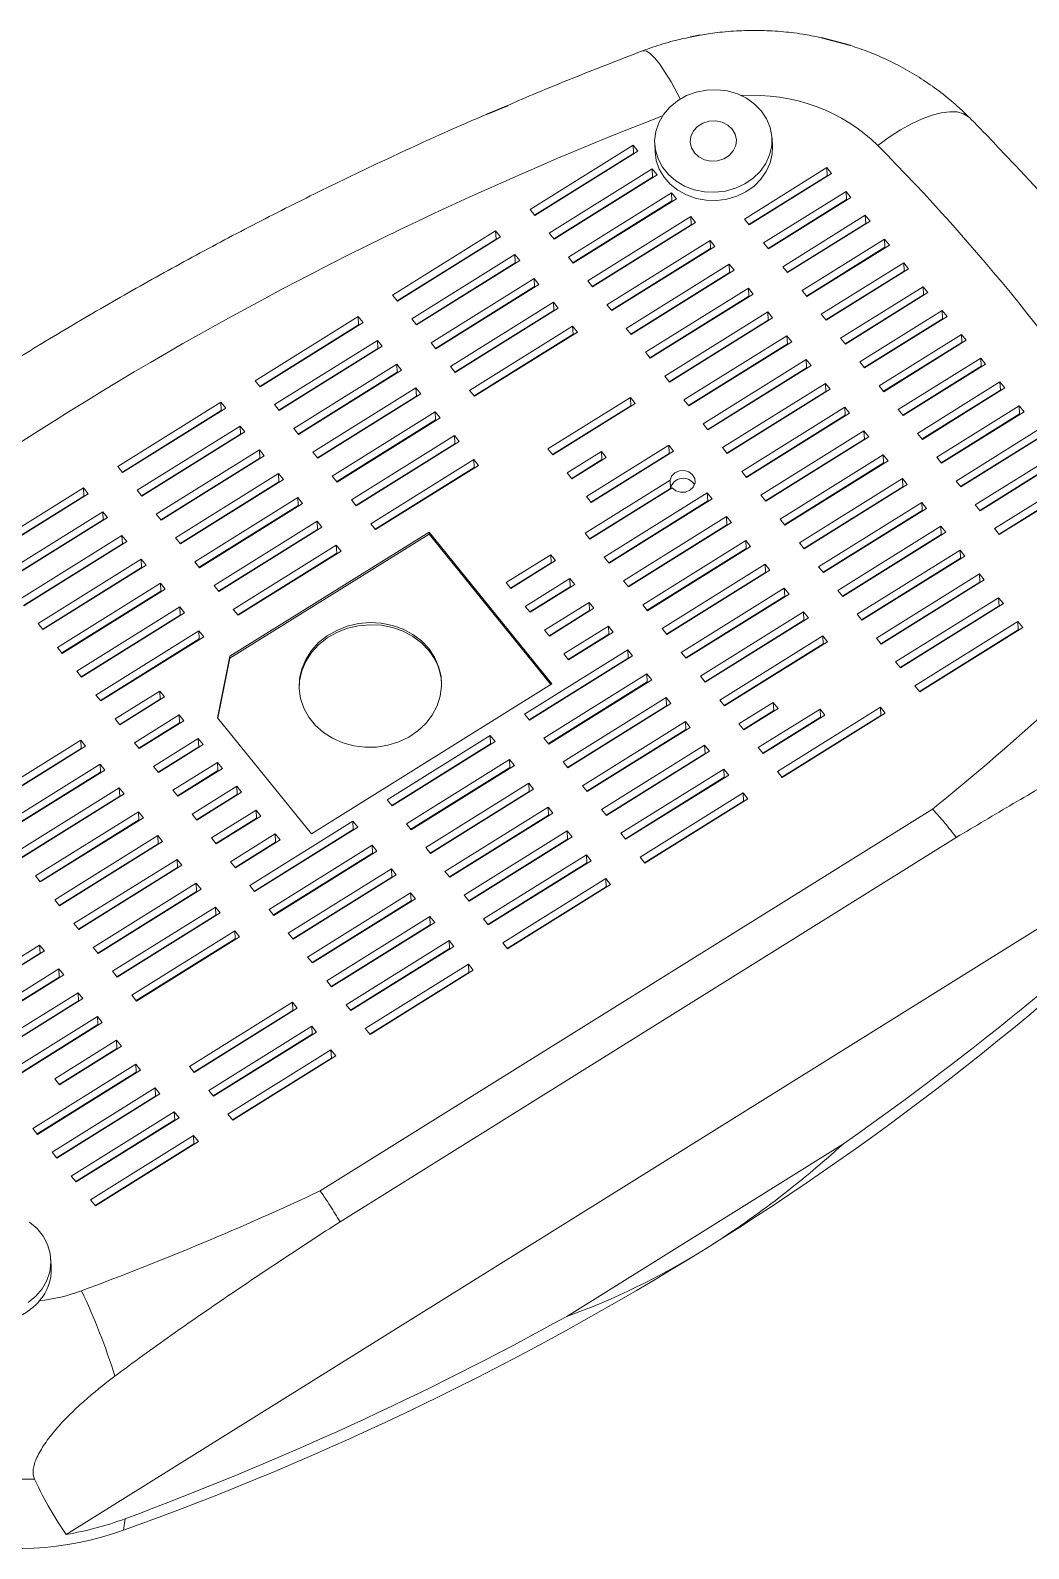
# Model space of a CAD drawing. Header units: inches. Extents: x 2104 to 4248, y 410 to 955.
# Drawn here: x 4140.9 to 4200.4, y 545.4 to 635.8 of the extents above; entities that cross this region are included whole.
import ezdxf

# ---------------------------------------------------------------- set-up
doc = ezdxf.new("R2010")
doc.units = ezdxf.units.IN

msp = doc.modelspace()

# ---------------------------------------------------------------- linework, layer by layer
for p, q in [((4180.793, 635.508), (4180.193, 635.394)), ((4189.746, 634.897), (4188.017, 635.357)), ((4168.068, 630.799), (4169.316, 631.331)), ((4199.961, 627.346), (4198.56, 628.826))]:
    msp.add_line(p, q)
at = {"color": 7, "linetype": 'Continuous', "lineweight": 15}
for p, q in [((4170.646, 625.131), (4176.787, 628.959)), ((4177.074, 628.605), (4170.932, 624.777)), ((4176.787, 628.959), (4177.074, 628.605)), ((4176.81, 628.473), (4176.787, 628.959)), ((4178.078, 629.044), (4178.101, 628.558)), ((4185.093, 628.887), (4185.07, 629.373)), ((4176.81, 628.473), (4170.915, 624.799)), ((4176.828, 628.451), (4176.81, 628.473)), ((4171.793, 623.713), (4177.934, 627.541)), ((4177.957, 627.054), (4172.062, 623.38)), ((4178.221, 627.186), (4172.079, 623.358)), ((4177.934, 627.541), (4178.221, 627.186)), ((4177.957, 627.054), (4177.934, 627.541)), ((4177.975, 627.032), (4177.957, 627.054)), ((4188.336, 627.622), (4183.423, 624.56)), ((4183.691, 624.227), (4188.359, 627.136)), ((4183.709, 624.205), (4188.623, 627.268)), ((4188.623, 627.268), (4188.336, 627.622)), ((4188.359, 627.136), (4188.336, 627.622)), ((4188.359, 627.136), (4188.377, 627.114)), ((4172.94, 622.294), (4179.081, 626.122)), ((4179.081, 626.122), (4179.368, 625.767)), ((4179.104, 625.636), (4179.081, 626.122)), ((4189.483, 626.204), (4184.57, 623.141)), ((4189.77, 625.849), (4189.483, 626.204)), ((4189.506, 625.717), (4189.483, 626.204)), ((4170.932, 624.777), (4170.646, 625.131)), ((4179.104, 625.636), (4173.209, 621.961)), ((4179.368, 625.767), (4173.226, 621.939)), ((4179.122, 625.614), (4179.104, 625.636)), ((4184.838, 622.809), (4189.506, 625.717)), ((4184.856, 622.787), (4189.77, 625.849)), ((4189.506, 625.717), (4189.524, 625.695)), ((4174.087, 620.875), (4180.228, 624.703)), ((4180.251, 624.217), (4174.356, 620.542)), ((4180.515, 624.348), (4174.373, 620.52)), ((4180.228, 624.703), (4180.515, 624.348)), ((4180.251, 624.217), (4180.228, 624.703)), ((4180.269, 624.195), (4180.251, 624.217)), ((4183.423, 624.56), (4183.709, 624.205)), ((4190.63, 624.785), (4185.716, 621.722)), ((4185.985, 621.39), (4190.653, 624.299)), ((4186.003, 621.368), (4190.917, 624.43)), ((4190.917, 624.43), (4190.63, 624.785)), ((4190.653, 624.299), (4190.63, 624.785)), ((4190.653, 624.299), (4190.671, 624.277)), ((4162.457, 620.028), (4168.598, 623.856)), ((4168.621, 623.369), (4162.726, 619.695)), ((4168.885, 623.501), (4162.743, 619.673)), ((4168.598, 623.856), (4168.885, 623.501)), ((4168.621, 623.369), (4168.598, 623.856)), ((4168.639, 623.347), (4168.621, 623.369)), ((4172.079, 623.358), (4171.793, 623.713)), ((4175.234, 619.456), (4181.375, 623.284)), ((4181.375, 623.284), (4181.662, 622.929)), ((4181.398, 622.798), (4181.375, 623.284)), ((4191.777, 623.366), (4186.863, 620.304)), ((4192.064, 623.011), (4191.777, 623.366)), ((4191.8, 622.88), (4191.777, 623.366)), ((4163.604, 618.609), (4169.745, 622.437)), ((4169.745, 622.437), (4170.032, 622.082)), ((4169.768, 621.951), (4169.745, 622.437)), ((4173.226, 621.939), (4172.94, 622.294)), ((4181.398, 622.798), (4175.503, 619.124)), ((4181.662, 622.929), (4175.52, 619.102)), ((4181.416, 622.776), (4181.398, 622.798)), ((4184.57, 623.141), (4184.856, 622.787)), ((4187.132, 619.971), (4191.8, 622.88)), ((4187.15, 619.949), (4192.064, 623.011)), ((4191.8, 622.88), (4191.817, 622.858)), ((4169.768, 621.951), (4163.873, 618.276)), ((4170.032, 622.082), (4163.89, 618.254)), ((4169.786, 621.929), (4169.768, 621.951)), ((4176.381, 618.038), (4182.522, 621.865)), ((4182.545, 621.379), (4176.649, 617.705)), ((4182.809, 621.511), (4176.667, 617.683)), ((4182.522, 621.865), (4182.809, 621.511)), ((4182.545, 621.379), (4182.522, 621.865)), ((4182.563, 621.357), (4182.545, 621.379)), ((4185.716, 621.722), (4186.003, 621.368)), ((4192.924, 621.947), (4188.01, 618.885)), ((4188.279, 618.552), (4192.947, 621.461)), ((4188.297, 618.53), (4193.211, 621.592)), ((4193.211, 621.592), (4192.924, 621.947)), ((4192.947, 621.461), (4192.924, 621.947)), ((4192.947, 621.461), (4192.964, 621.439)), ((4164.751, 617.19), (4170.892, 621.018)), ((4170.915, 620.532), (4165.02, 616.857)), ((4171.179, 620.663), (4165.037, 616.835)), ((4170.892, 621.018), (4171.179, 620.663)), ((4170.915, 620.532), (4170.892, 621.018)), ((4170.933, 620.51), (4170.915, 620.532)), ((4174.373, 620.52), (4174.087, 620.875)), ((4177.528, 616.619), (4183.669, 620.447)), ((4183.669, 620.447), (4183.956, 620.092)), ((4183.692, 619.96), (4183.669, 620.447)), ((4194.071, 620.528), (4189.157, 617.466)), ((4194.358, 620.174), (4194.071, 620.528)), ((4194.094, 620.042), (4194.071, 620.528)), ((4162.743, 619.673), (4162.457, 620.028)), ((4165.898, 615.771), (4172.039, 619.599)), ((4172.039, 619.599), (4172.326, 619.244)), ((4172.062, 619.113), (4172.039, 619.599)), ((4183.692, 619.96), (4177.796, 616.286)), ((4183.956, 620.092), (4177.814, 616.264)), ((4183.71, 619.938), (4183.692, 619.96)), ((4186.863, 620.304), (4187.15, 619.949)), ((4189.426, 617.133), (4194.094, 620.042)), ((4189.444, 617.111), (4194.358, 620.174)), ((4194.094, 620.042), (4194.111, 620.02)), ((4154.268, 614.924), (4160.409, 618.752)), ((4160.409, 618.752), (4160.696, 618.397)), ((4160.432, 618.266), (4160.409, 618.752)), ((4172.062, 619.113), (4166.167, 615.439)), ((4172.326, 619.244), (4166.184, 615.417)), ((4172.08, 619.091), (4172.062, 619.113)), ((4175.52, 619.102), (4175.234, 619.456)), ((4178.674, 615.2), (4184.816, 619.028)), ((4185.103, 618.673), (4178.961, 614.845)), ((4184.816, 619.028), (4185.103, 618.673)), ((4184.839, 618.542), (4184.816, 619.028)), ((4188.01, 618.885), (4188.297, 618.53)), ((4195.218, 619.11), (4190.304, 616.047)), ((4190.591, 615.693), (4195.504, 618.755)), ((4195.504, 618.755), (4195.218, 619.11)), ((4195.241, 618.624), (4195.218, 619.11)), ((4160.432, 618.266), (4154.537, 614.591)), ((4160.696, 618.397), (4154.554, 614.569)), ((4160.45, 618.244), (4160.432, 618.266)), ((4163.89, 618.254), (4163.604, 618.609)), ((4167.045, 614.353), (4173.186, 618.18)), ((4173.473, 617.826), (4167.331, 613.998)), ((4173.186, 618.18), (4173.473, 617.826)), ((4173.209, 617.694), (4173.186, 618.18)), ((4176.667, 617.683), (4176.381, 618.038)), ((4184.839, 618.542), (4178.943, 614.867)), ((4184.857, 618.52), (4184.839, 618.542)), ((4190.573, 615.715), (4195.241, 618.624)), ((4195.241, 618.624), (4195.258, 618.602)), ((4155.415, 613.505), (4161.556, 617.333)), ((4161.579, 616.847), (4155.684, 613.172)), ((4161.843, 616.978), (4155.701, 613.15)), ((4161.556, 617.333), (4161.843, 616.978)), ((4161.579, 616.847), (4161.556, 617.333)), ((4161.597, 616.825), (4161.579, 616.847)), ((4165.037, 616.835), (4164.751, 617.19)), ((4173.209, 617.694), (4167.314, 614.02)), ((4173.227, 617.672), (4173.209, 617.694)), ((4179.821, 613.781), (4185.963, 617.609)), ((4185.986, 617.123), (4180.09, 613.448)), ((4186.25, 617.254), (4180.108, 613.426)), ((4185.963, 617.609), (4186.25, 617.254)), ((4185.986, 617.123), (4185.963, 617.609)), ((4186.004, 617.101), (4185.986, 617.123)), ((4189.157, 617.466), (4189.444, 617.111)), ((4196.365, 617.691), (4191.451, 614.629)), ((4191.72, 614.296), (4196.388, 617.205)), ((4191.738, 614.274), (4196.651, 617.336)), ((4196.651, 617.336), (4196.365, 617.691)), ((4196.388, 617.205), (4196.365, 617.691)), ((4196.388, 617.205), (4196.405, 617.183)), ((4177.814, 616.264), (4177.528, 616.619)), ((4180.968, 612.362), (4187.11, 616.19)), ((4187.11, 616.19), (4187.397, 615.835)), ((4187.133, 615.704), (4187.11, 616.19)), ((4190.304, 616.047), (4190.591, 615.693)), ((4197.512, 616.272), (4192.598, 613.21)), ((4197.798, 615.917), (4197.512, 616.272)), ((4197.535, 615.786), (4197.512, 616.272)), ((4156.562, 612.086), (4162.703, 615.914)), ((4162.726, 615.428), (4156.831, 611.754)), ((4162.99, 615.559), (4156.848, 611.732)), ((4162.703, 615.914), (4162.99, 615.559)), ((4162.726, 615.428), (4162.703, 615.914)), ((4162.744, 615.406), (4162.726, 615.428)), ((4166.184, 615.417), (4165.898, 615.771)), ((4178.961, 614.845), (4178.674, 615.2)), ((4187.133, 615.704), (4181.237, 612.03)), ((4187.397, 615.835), (4181.255, 612.008)), ((4187.151, 615.682), (4187.133, 615.704)), ((4192.867, 612.877), (4197.535, 615.786)), ((4192.885, 612.855), (4197.798, 615.917)), ((4197.535, 615.786), (4197.552, 615.764)), ((4154.554, 614.569), (4154.268, 614.924)), ((4157.709, 610.668), (4163.85, 614.495)), ((4164.137, 614.141), (4157.995, 610.313)), ((4163.85, 614.495), (4164.137, 614.141)), ((4163.873, 614.009), (4163.85, 614.495)), ((4167.331, 613.998), (4167.045, 614.353)), ((4182.115, 610.944), (4188.257, 614.771)), ((4188.28, 614.285), (4182.384, 610.611)), ((4188.544, 614.417), (4182.402, 610.589)), ((4188.257, 614.771), (4188.544, 614.417)), ((4188.28, 614.285), (4188.257, 614.771)), ((4188.298, 614.263), (4188.28, 614.285)), ((4191.451, 614.629), (4191.738, 614.274)), ((4198.659, 614.853), (4193.745, 611.791)), ((4194.014, 611.458), (4198.682, 614.367)), ((4194.032, 611.436), (4198.945, 614.499)), ((4198.945, 614.499), (4198.659, 614.853)), ((4198.682, 614.367), (4198.659, 614.853)), ((4198.682, 614.367), (4198.699, 614.345)), ((4152.221, 613.648), (4146.079, 609.82)), ((4146.366, 609.465), (4152.507, 613.293)), ((4152.507, 613.293), (4152.221, 613.648)), ((4152.243, 613.162), (4152.221, 613.648)), ((4155.701, 613.15), (4155.415, 613.505)), ((4163.873, 614.009), (4157.978, 610.335)), ((4163.891, 613.987), (4163.873, 614.009)), ((4171.714, 610.862), (4176.627, 613.924)), ((4176.65, 613.438), (4171.983, 610.529)), ((4176.914, 613.569), (4172.001, 610.507)), ((4176.627, 613.924), (4176.914, 613.569)), ((4176.65, 613.438), (4176.627, 613.924)), ((4176.668, 613.416), (4176.65, 613.438)), ((4180.108, 613.426), (4179.821, 613.781)), ((4183.262, 609.525), (4189.404, 613.353)), ((4189.404, 613.353), (4189.691, 612.998)), ((4189.427, 612.867), (4189.404, 613.353)), ((4192.598, 613.21), (4192.885, 612.855)), ((4199.806, 613.434), (4194.892, 610.372)), ((4200.092, 613.08), (4199.806, 613.434)), ((4199.828, 612.948), (4199.806, 613.434)), ((4146.348, 609.487), (4152.243, 613.162)), ((4152.243, 613.162), (4152.261, 613.14)), ((4158.856, 609.249), (4164.997, 613.077)), ((4165.02, 612.591), (4159.125, 608.916)), ((4165.284, 612.722), (4159.142, 608.894)), ((4164.997, 613.077), (4165.284, 612.722)), ((4165.02, 612.591), (4164.997, 613.077)), ((4165.038, 612.569), (4165.02, 612.591)), ((4181.255, 612.008), (4180.968, 612.362)), ((4189.427, 612.867), (4183.531, 609.192)), ((4189.691, 612.998), (4183.549, 609.17)), ((4189.445, 612.845), (4189.427, 612.867)), ((4195.161, 610.039), (4199.828, 612.948)), ((4195.179, 610.017), (4200.092, 613.08)), ((4199.828, 612.948), (4199.846, 612.926)), ((4153.367, 612.229), (4147.226, 608.401)), ((4147.495, 608.069), (4153.39, 611.743)), ((4147.512, 608.047), (4153.654, 611.875)), ((4153.654, 611.875), (4153.367, 612.229)), ((4153.39, 611.743), (4153.367, 612.229)), ((4153.39, 611.743), (4153.408, 611.721)), ((4156.848, 611.732), (4156.562, 612.086)), ((4160.003, 607.83), (4166.144, 611.658)), ((4166.144, 611.658), (4166.431, 611.303)), ((4166.167, 611.172), (4166.144, 611.658)), ((4184.409, 608.106), (4190.551, 611.934)), ((4190.574, 611.448), (4184.678, 607.773)), ((4190.838, 611.579), (4184.696, 607.751)), ((4190.551, 611.934), (4190.838, 611.579)), ((4190.574, 611.448), (4190.551, 611.934)), ((4190.592, 611.426), (4190.574, 611.448)), ((4193.745, 611.791), (4194.032, 611.436)), ((4200.953, 612.016), (4196.039, 608.953)), ((4196.308, 608.621), (4200.975, 611.53)), ((4196.326, 608.599), (4201.239, 611.661)), ((4154.514, 610.81), (4148.373, 606.983)), ((4154.801, 610.456), (4154.514, 610.81)), ((4154.537, 610.324), (4154.514, 610.81)), ((4157.995, 610.313), (4157.709, 610.668)), ((4166.167, 611.172), (4160.272, 607.497)), ((4166.431, 611.303), (4160.289, 607.475)), ((4166.185, 611.15), (4166.167, 611.172)), ((4172.001, 610.507), (4171.714, 610.862)), ((4172.861, 609.443), (4174.908, 610.719)), ((4174.008, 608.024), (4178.921, 611.086)), ((4178.944, 610.6), (4174.277, 607.691)), ((4179.208, 610.732), (4174.295, 607.669)), ((4174.908, 610.719), (4175.195, 610.364)), ((4174.931, 610.233), (4174.908, 610.719)), ((4178.921, 611.086), (4179.208, 610.732)), ((4178.944, 610.6), (4178.921, 611.086)), ((4178.962, 610.578), (4178.944, 610.6)), ((4182.402, 610.589), (4182.115, 610.944)), ((4185.556, 606.687), (4191.698, 610.515)), ((4191.698, 610.515), (4191.985, 610.16)), ((4191.721, 610.029), (4191.698, 610.515)), ((4202.1, 610.597), (4197.186, 607.535)), ((4146.079, 609.82), (4146.366, 609.465)), ((4148.642, 606.65), (4154.537, 610.324)), ((4148.659, 606.628), (4154.801, 610.456)), ((4154.537, 610.324), (4154.555, 610.302)), ((4161.15, 606.411), (4167.291, 610.239)), ((4167.314, 609.753), (4161.419, 606.078)), ((4167.578, 609.884), (4161.436, 606.057)), ((4167.291, 610.239), (4167.578, 609.884)), ((4167.314, 609.753), (4167.291, 610.239)), ((4167.332, 609.731), (4167.314, 609.753)), ((4174.931, 610.233), (4173.13, 609.11)), ((4175.195, 610.364), (4173.148, 609.088)), ((4174.931, 610.233), (4174.949, 610.211)), ((4191.721, 610.029), (4185.825, 606.354)), ((4191.985, 610.16), (4185.843, 606.332)), ((4191.739, 610.007), (4191.721, 610.029)), ((4194.892, 610.372), (4195.179, 610.017)), ((4197.455, 607.202), (4202.122, 610.111)), ((4197.473, 607.18), (4202.386, 610.242)), ((4155.661, 609.392), (4149.52, 605.564)), ((4149.789, 605.231), (4155.684, 608.906)), ((4149.806, 605.209), (4155.948, 609.037)), ((4155.948, 609.037), (4155.661, 609.392)), ((4155.684, 608.906), (4155.661, 609.392)), ((4155.684, 608.906), (4155.702, 608.884)), ((4159.142, 608.894), (4158.856, 609.249)), ((4173.148, 609.088), (4172.861, 609.443)), ((4173.926, 605.84), (4178.996, 609)), ((4178.996, 609), (4179.019, 608.513)), ((4183.549, 609.17), (4183.262, 609.525)), ((4186.703, 605.268), (4192.845, 609.096)), ((4193.132, 608.742), (4186.99, 604.914)), ((4192.845, 609.096), (4193.132, 608.742)), ((4192.868, 608.61), (4192.845, 609.096)), ((4196.039, 608.953), (4196.326, 608.599)), ((4203.247, 609.178), (4198.333, 606.116)), ((4198.602, 605.783), (4203.269, 608.692)), ((4198.62, 605.761), (4203.533, 608.823)), ((4144.032, 608.544), (4137.89, 604.716)), ((4138.159, 604.384), (4144.054, 608.058)), ((4138.177, 604.362), (4144.318, 608.19)), ((4144.318, 608.19), (4144.032, 608.544)), ((4144.054, 608.058), (4144.032, 608.544)), ((4144.054, 608.058), (4144.072, 608.036)), ((4147.226, 608.401), (4147.512, 608.047)), ((4156.808, 607.973), (4150.667, 604.145)), ((4157.095, 607.618), (4156.808, 607.973)), ((4156.831, 607.487), (4156.808, 607.973)), ((4160.289, 607.475), (4160.003, 607.83)), ((4174.295, 607.669), (4174.008, 608.024)), ((4179.019, 608.513), (4174.195, 605.507)), ((4179.127, 608.547), (4174.213, 605.485)), ((4175.073, 604.421), (4181.215, 608.249)), ((4181.502, 607.894), (4175.36, 604.066)), ((4181.215, 608.249), (4181.502, 607.894)), ((4181.238, 607.763), (4181.215, 608.249)), ((4184.696, 607.751), (4184.409, 608.106)), ((4192.868, 608.61), (4186.972, 604.936)), ((4192.886, 608.588), (4192.868, 608.61)), ((4145.179, 607.125), (4139.037, 603.298)), ((4145.465, 606.771), (4145.179, 607.125)), ((4145.201, 606.639), (4145.179, 607.125)), ((4148.373, 606.983), (4148.659, 606.628)), ((4150.936, 603.812), (4156.831, 607.487)), ((4150.953, 603.79), (4157.095, 607.618)), ((4156.831, 607.487), (4156.849, 607.465)), ((4181.238, 607.763), (4175.342, 604.088)), ((4181.256, 607.741), (4181.238, 607.763)), ((4187.85, 603.85), (4193.992, 607.677)), ((4194.015, 607.191), (4188.119, 603.517)), ((4194.279, 607.323), (4188.137, 603.495)), ((4193.992, 607.677), (4194.279, 607.323)), ((4194.015, 607.191), (4193.992, 607.677)), ((4194.033, 607.169), (4194.015, 607.191)), ((4197.186, 607.535), (4197.473, 607.18)), ((4139.306, 602.965), (4145.201, 606.639)), ((4139.324, 602.943), (4145.465, 606.771)), ((4145.201, 606.639), (4145.219, 606.617)), ((4157.955, 606.554), (4151.814, 602.726)), ((4152.083, 602.394), (4157.978, 606.068)), ((4152.1, 602.372), (4158.242, 606.199)), ((4158.242, 606.199), (4157.955, 606.554)), ((4157.978, 606.068), (4157.955, 606.554)), ((4157.978, 606.068), (4157.996, 606.046)), ((4161.436, 606.057), (4161.15, 606.411)), ((4176.22, 603.002), (4182.362, 606.83)), ((4182.385, 606.344), (4176.489, 602.67)), ((4182.649, 606.475), (4176.507, 602.648)), ((4182.362, 606.83), (4182.649, 606.475)), ((4182.385, 606.344), (4182.362, 606.83)), ((4182.403, 606.322), (4182.385, 606.344)), ((4185.843, 606.332), (4185.556, 606.687)), ((4188.997, 602.431), (4195.139, 606.259)), ((4195.139, 606.259), (4195.426, 605.904)), ((4195.162, 605.773), (4195.139, 606.259)), ((4198.333, 606.116), (4198.62, 605.761)), ((4146.325, 605.707), (4140.184, 601.879)), ((4140.453, 601.546), (4146.348, 605.221)), ((4140.47, 601.524), (4146.612, 605.352)), ((4146.612, 605.352), (4146.325, 605.707)), ((4146.348, 605.221), (4146.325, 605.707)), ((4146.348, 605.221), (4146.366, 605.199)), ((4149.52, 605.564), (4149.806, 605.209)), ((4164.631, 605.914), (4152.757, 598.513)), ((4164.636, 605.792), (4152.762, 598.392)), ((4159.102, 605.135), (4152.961, 601.307)), ((4159.389, 604.781), (4159.102, 605.135)), ((4159.125, 604.649), (4159.102, 605.135)), ((4171.942, 596.869), (4164.631, 605.914)), ((4164.636, 605.792), (4164.631, 605.914)), ((4171.881, 596.831), (4164.636, 605.792)), ((4174.213, 605.485), (4173.926, 605.84)), ((4177.367, 601.583), (4183.509, 605.411)), ((4183.509, 605.411), (4183.796, 605.057)), ((4183.532, 604.925), (4183.509, 605.411)), ((4186.99, 604.914), (4186.703, 605.268)), ((4195.162, 605.773), (4189.266, 602.098)), ((4195.426, 605.904), (4189.284, 602.076)), ((4195.18, 605.751), (4195.162, 605.773)), ((4147.472, 604.288), (4141.331, 600.46)), ((4147.759, 603.933), (4147.472, 604.288)), ((4147.495, 603.802), (4147.472, 604.288)), ((4153.23, 600.975), (4159.125, 604.649)), ((4153.247, 600.953), (4159.389, 604.781)), ((4159.125, 604.649), (4159.143, 604.627)), ((4169.218, 602.905), (4171.879, 604.564)), ((4172.166, 604.209), (4169.505, 602.55)), ((4171.879, 604.564), (4172.166, 604.209)), ((4171.902, 604.078), (4171.879, 604.564)), ((4175.36, 604.066), (4175.073, 604.421)), ((4183.532, 604.925), (4177.636, 601.251)), ((4183.796, 605.057), (4177.654, 601.229)), ((4183.55, 604.903), (4183.532, 604.925)), ((4190.144, 601.012), (4196.286, 604.84)), ((4196.309, 604.354), (4190.413, 600.679)), ((4196.573, 604.485), (4190.431, 600.657)), ((4196.286, 604.84), (4196.573, 604.485)), ((4196.309, 604.354), (4196.286, 604.84)), ((4196.327, 604.332), (4196.309, 604.354)), ((4141.6, 600.127), (4147.495, 603.802)), ((4141.617, 600.105), (4147.759, 603.933)), ((4147.495, 603.802), (4147.513, 603.78)), ((4150.667, 604.145), (4150.953, 603.79)), ((4171.902, 604.078), (4169.487, 602.572)), ((4171.92, 604.056), (4171.902, 604.078)), ((4178.514, 600.165), (4184.656, 603.992)), ((4184.679, 603.506), (4178.783, 599.832)), ((4184.943, 603.638), (4178.801, 599.81)), ((4184.656, 603.992), (4184.943, 603.638)), ((4184.679, 603.506), (4184.656, 603.992)), ((4184.697, 603.484), (4184.679, 603.506)), ((4188.137, 603.495), (4187.85, 603.85)), ((4191.291, 599.593), (4197.433, 603.421)), ((4197.433, 603.421), (4197.72, 603.066)), ((4197.456, 602.935), (4197.433, 603.421)), ((4148.619, 602.869), (4142.478, 599.041)), ((4142.747, 598.709), (4148.642, 602.383)), ((4142.764, 598.687), (4148.906, 602.514)), ((4148.906, 602.514), (4148.619, 602.869)), ((4148.642, 602.383), (4148.619, 602.869)), ((4148.642, 602.383), (4148.66, 602.361)), ((4151.814, 602.726), (4152.1, 602.372)), ((4169.505, 602.55), (4169.218, 602.905)), ((4170.365, 601.486), (4173.026, 603.145)), ((4173.049, 602.659), (4170.634, 601.154)), ((4173.313, 602.79), (4170.651, 601.132)), ((4173.026, 603.145), (4173.313, 602.79)), ((4173.049, 602.659), (4173.026, 603.145)), ((4173.067, 602.637), (4173.049, 602.659)), ((4176.507, 602.648), (4176.22, 603.002)), ((4179.661, 598.746), (4185.803, 602.574)), ((4185.803, 602.574), (4186.09, 602.219)), ((4185.826, 602.088), (4185.803, 602.574)), ((4189.284, 602.076), (4188.997, 602.431)), ((4197.456, 602.935), (4191.56, 599.261)), ((4197.72, 603.066), (4191.578, 599.239)), ((4197.474, 602.913), (4197.456, 602.935)), ((4149.766, 601.45), (4143.625, 597.622)), ((4150.053, 601.096), (4149.766, 601.45)), ((4149.789, 600.964), (4149.766, 601.45)), ((4170.651, 601.132), (4170.365, 601.486)), ((4171.512, 600.068), (4174.173, 601.726)), ((4174.173, 601.726), (4174.46, 601.372)), ((4174.196, 601.24), (4174.173, 601.726)), ((4177.654, 601.229), (4177.367, 601.583)), ((4185.826, 602.088), (4179.93, 598.413)), ((4186.09, 602.219), (4179.948, 598.391)), ((4185.844, 602.066), (4185.826, 602.088)), ((4192.438, 598.174), (4198.58, 602.002)), ((4198.603, 601.516), (4192.707, 597.842)), ((4198.867, 601.648), (4192.725, 597.82)), ((4198.58, 602.002), (4198.867, 601.648)), ((4198.603, 601.516), (4198.58, 602.002)), ((4198.62, 601.494), (4198.603, 601.516)), ((4143.894, 597.29), (4149.789, 600.964)), ((4143.911, 597.268), (4150.053, 601.096)), ((4149.789, 600.964), (4149.807, 600.942)), ((4152.961, 601.307), (4153.247, 600.953)), ((4174.196, 601.24), (4171.781, 599.735)), ((4174.46, 601.372), (4171.798, 599.713)), ((4174.214, 601.218), (4174.196, 601.24)), ((4180.808, 597.327), (4186.95, 601.155)), ((4186.973, 600.669), (4181.077, 596.994)), ((4187.237, 600.8), (4181.095, 596.972)), ((4186.95, 601.155), (4187.237, 600.8)), ((4186.973, 600.669), (4186.95, 601.155)), ((4186.991, 600.647), (4186.973, 600.669)), ((4190.431, 600.657), (4190.144, 601.012)), ((4193.585, 596.756), (4199.727, 600.583)), ((4199.727, 600.583), (4200.014, 600.229)), ((4199.75, 600.097), (4199.727, 600.583)), ((4141.331, 600.46), (4141.617, 600.105)), ((4150.913, 600.031), (4144.772, 596.204)), ((4145.058, 595.849), (4151.2, 599.677)), ((4151.2, 599.677), (4150.913, 600.031)), ((4150.936, 599.545), (4150.913, 600.031)), ((4171.798, 599.713), (4171.512, 600.068)), ((4172.659, 598.649), (4175.32, 600.307)), ((4175.343, 599.821), (4172.928, 598.316)), ((4175.607, 599.953), (4172.945, 598.294)), ((4175.32, 600.307), (4175.607, 599.953)), ((4175.343, 599.821), (4175.32, 600.307)), ((4175.361, 599.799), (4175.343, 599.821)), ((4178.801, 599.81), (4178.514, 600.165)), ((4181.955, 595.908), (4188.097, 599.736)), ((4188.097, 599.736), (4188.384, 599.381)), ((4188.12, 599.25), (4188.097, 599.736)), ((4199.75, 600.097), (4193.854, 596.423)), ((4200.014, 600.229), (4193.872, 596.401)), ((4199.767, 600.075), (4199.75, 600.097)), ((4142.478, 599.041), (4142.764, 598.687)), ((4145.041, 595.871), (4150.936, 599.545)), ((4150.936, 599.545), (4150.954, 599.523)), ((4170.325, 595.061), (4176.467, 598.889)), ((4176.467, 598.889), (4176.754, 598.534)), ((4176.49, 598.403), (4176.467, 598.889)), ((4179.948, 598.391), (4179.661, 598.746)), ((4188.12, 599.25), (4182.224, 595.576)), ((4188.384, 599.381), (4182.242, 595.554)), ((4188.138, 599.228), (4188.12, 599.25)), ((4191.578, 599.239), (4191.291, 599.593)), ((4152.02, 594.854), (4152.757, 598.513)), ((4152.762, 598.392), (4152.044, 594.824)), ((4152.757, 598.513), (4152.762, 598.392)), ((4176.49, 598.403), (4170.594, 594.728)), ((4176.754, 598.534), (4170.612, 594.706)), ((4172.945, 598.294), (4172.659, 598.649)), ((4176.508, 598.381), (4176.49, 598.403)), ((4192.725, 597.82), (4192.438, 598.174)), ((4143.625, 597.622), (4143.911, 597.268)), ((4171.472, 593.642), (4177.614, 597.47)), ((4177.637, 596.984), (4171.741, 593.309)), ((4177.901, 597.115), (4171.759, 593.287)), ((4177.614, 597.47), (4177.901, 597.115)), ((4177.637, 596.984), (4177.614, 597.47)), ((4177.655, 596.962), (4177.637, 596.984)), ((4181.095, 596.972), (4180.808, 597.327)), ((4144.772, 596.204), (4145.058, 595.849)), ((4148.58, 596.444), (4145.919, 594.785)), ((4146.205, 594.43), (4148.867, 596.089)), ((4148.58, 596.444), (4148.867, 596.089)), ((4148.603, 595.958), (4148.58, 596.444)), ((4157.612, 587.937), (4171.942, 596.869)), ((4172.619, 592.223), (4178.761, 596.051)), ((4178.761, 596.051), (4179.048, 595.696)), ((4178.784, 595.565), (4178.761, 596.051)), ((4193.872, 596.401), (4193.585, 596.756)), ((4146.188, 594.452), (4148.603, 595.958)), ((4148.603, 595.958), (4148.621, 595.936)), ((4178.784, 595.565), (4172.888, 591.891)), ((4179.048, 595.696), (4172.906, 591.869)), ((4178.802, 595.543), (4178.784, 595.565)), ((4182.242, 595.554), (4181.955, 595.908)), ((4183.102, 594.489), (4185.149, 595.765)), ((4185.172, 595.279), (4183.371, 594.157)), ((4185.436, 595.411), (4183.389, 594.135)), ((4184.249, 593.071), (4187.934, 595.367)), ((4185.149, 595.765), (4185.436, 595.411)), ((4185.172, 595.279), (4185.149, 595.765)), ((4185.172, 595.279), (4185.19, 595.257)), ((4185.396, 591.652), (4191.538, 595.48)), ((4191.825, 595.125), (4185.683, 591.297)), ((4187.934, 595.367), (4188.221, 595.013)), ((4187.957, 594.881), (4187.934, 595.367)), ((4191.538, 595.48), (4191.825, 595.125)), ((4191.561, 594.994), (4191.538, 595.48)), ((4145.919, 594.785), (4146.205, 594.43)), ((4149.727, 595.025), (4147.066, 593.366)), ((4147.335, 593.033), (4149.75, 594.539)), ((4147.352, 593.011), (4150.014, 594.67)), ((4149.727, 595.025), (4150.014, 594.67)), ((4149.75, 594.539), (4149.727, 595.025)), ((4149.768, 594.517), (4149.75, 594.539)), ((4152.02, 594.854), (4157.612, 587.937)), ((4170.612, 594.706), (4170.325, 595.061)), ((4173.766, 590.804), (4179.908, 594.632)), ((4180.195, 594.278), (4174.053, 590.45)), ((4179.908, 594.632), (4180.195, 594.278)), ((4179.931, 594.146), (4179.908, 594.632)), ((4183.389, 594.135), (4183.102, 594.489)), ((4187.957, 594.881), (4184.518, 592.738)), ((4188.221, 595.013), (4184.536, 592.716)), ((4191.561, 594.994), (4185.665, 591.319)), ((4187.957, 594.881), (4187.975, 594.859)), ((4191.578, 594.972), (4191.561, 594.994)), ((4143.871, 593.509), (4137.73, 589.681)), ((4144.158, 593.154), (4143.871, 593.509)), ((4143.894, 593.023), (4143.871, 593.509)), ((4147.066, 593.366), (4147.352, 593.011)), ((4150.874, 593.606), (4148.213, 591.947)), ((4150.874, 593.606), (4151.161, 593.251)), ((4150.897, 593.12), (4150.874, 593.606)), ((4168.278, 593.785), (4162.136, 589.957)), ((4162.423, 589.602), (4168.565, 593.43)), ((4168.565, 593.43), (4168.278, 593.785)), ((4168.301, 593.299), (4168.278, 593.785)), ((4171.759, 593.287), (4171.472, 593.642)), ((4179.931, 594.146), (4174.035, 590.472)), ((4179.949, 594.124), (4179.931, 594.146)), ((4137.999, 589.348), (4143.894, 593.023)), ((4138.016, 589.326), (4144.158, 593.154)), ((4143.894, 593.023), (4143.912, 593.001)), ((4148.482, 591.615), (4150.897, 593.12)), ((4148.499, 591.593), (4151.161, 593.251)), ((4150.897, 593.12), (4150.915, 593.098)), ((4162.405, 589.624), (4168.301, 593.299)), ((4168.301, 593.299), (4168.319, 593.277)), ((4174.913, 589.386), (4181.055, 593.214)), ((4181.078, 592.727), (4175.182, 589.053)), ((4181.342, 592.859), (4175.2, 589.031)), ((4181.055, 593.214), (4181.342, 592.859)), ((4181.078, 592.727), (4181.055, 593.214)), ((4181.096, 592.705), (4181.078, 592.727)), ((4184.536, 592.716), (4184.249, 593.071)), ((4145.018, 592.09), (4138.877, 588.262)), ((4139.146, 587.93), (4145.041, 591.604)), ((4139.163, 587.908), (4145.305, 591.735)), ((4145.305, 591.735), (4145.018, 592.09)), ((4145.041, 591.604), (4145.018, 592.09)), ((4145.041, 591.604), (4145.059, 591.582)), ((4148.213, 591.947), (4148.499, 591.593)), ((4152.021, 592.187), (4149.36, 590.529)), ((4149.628, 590.196), (4152.044, 591.701)), ((4149.646, 590.174), (4152.308, 591.833)), ((4152.021, 592.187), (4152.308, 591.833)), ((4152.044, 591.701), (4152.021, 592.187)), ((4152.044, 591.701), (4152.062, 591.679)), ((4169.425, 592.366), (4163.283, 588.538)), ((4163.552, 588.206), (4169.448, 591.88)), ((4163.57, 588.184), (4169.712, 592.011)), ((4169.712, 592.011), (4169.425, 592.366)), ((4169.448, 591.88), (4169.425, 592.366)), ((4169.448, 591.88), (4169.466, 591.858)), ((4172.906, 591.869), (4172.619, 592.223)), ((4176.06, 587.967), (4182.202, 591.795)), ((4182.202, 591.795), (4182.489, 591.44)), ((4182.225, 591.309), (4182.202, 591.795)), ((4185.683, 591.297), (4185.396, 591.652)), ((4146.165, 590.671), (4140.024, 586.844)), ((4146.452, 590.317), (4146.165, 590.671)), ((4146.188, 590.185), (4146.165, 590.671)), ((4153.168, 590.768), (4150.506, 589.11)), ((4153.168, 590.768), (4153.455, 590.414)), ((4153.191, 590.282), (4153.168, 590.768)), ((4170.572, 590.947), (4164.43, 587.12)), ((4170.859, 590.593), (4170.572, 590.947)), ((4170.595, 590.461), (4170.572, 590.947)), ((4174.053, 590.45), (4173.766, 590.804)), ((4182.225, 591.309), (4176.329, 587.634)), ((4182.489, 591.44), (4176.347, 587.612)), ((4182.243, 591.287), (4182.225, 591.309)), ((4140.293, 586.511), (4146.188, 590.185)), ((4140.31, 586.489), (4146.452, 590.317)), ((4213.164, 589.926), (4143.007, 546.2)), ((4146.188, 590.185), (4146.206, 590.163)), ((4149.36, 590.529), (4149.646, 590.174)), ((4150.775, 588.777), (4153.191, 590.282)), ((4150.793, 588.755), (4153.455, 590.414)), ((4153.191, 590.282), (4153.209, 590.26)), ((4162.136, 589.957), (4162.423, 589.602)), ((4164.699, 586.787), (4170.595, 590.461)), ((4164.717, 586.765), (4170.859, 590.593)), ((4170.595, 590.461), (4170.613, 590.439)), ((4177.207, 586.548), (4183.349, 590.376)), ((4183.372, 589.89), (4177.476, 586.215)), ((4183.636, 590.021), (4177.494, 586.193)), ((4183.349, 590.376), (4183.636, 590.021)), ((4183.372, 589.89), (4183.349, 590.376)), ((4183.39, 589.868), (4183.372, 589.89)), ((4147.312, 589.253), (4141.171, 585.425)), ((4141.457, 585.07), (4147.599, 588.898)), ((4147.599, 588.898), (4147.312, 589.253)), ((4147.335, 588.766), (4147.312, 589.253)), ((4150.506, 589.11), (4150.793, 588.755)), ((4154.315, 589.35), (4151.653, 587.691)), ((4151.922, 587.358), (4154.338, 588.864)), ((4151.94, 587.336), (4154.602, 588.995)), ((4154.315, 589.35), (4154.602, 588.995)), ((4154.338, 588.864), (4154.315, 589.35)), ((4154.338, 588.864), (4154.356, 588.842)), ((4158.142, 566.665), (4194.638, 589.411)), ((4171.719, 589.529), (4165.577, 585.701)), ((4165.846, 585.368), (4171.742, 589.042)), ((4165.864, 585.346), (4172.006, 589.174)), ((4172.006, 589.174), (4171.719, 589.529)), ((4171.742, 589.042), (4171.719, 589.529)), ((4171.742, 589.042), (4171.76, 589.02)), ((4175.2, 589.031), (4174.913, 589.386)), ((4141.44, 585.092), (4147.335, 588.766)), ((4147.335, 588.766), (4147.353, 588.744)), ((4155.462, 587.931), (4152.8, 586.272)), ((4160.089, 588.681), (4153.947, 584.853)), ((4154.216, 584.521), (4160.112, 588.195)), ((4154.234, 584.499), (4160.376, 588.326)), ((4155.462, 587.931), (4155.749, 587.576)), ((4155.485, 587.445), (4155.462, 587.931)), ((4160.376, 588.326), (4160.089, 588.681)), ((4160.112, 588.195), (4160.089, 588.681)), ((4160.112, 588.195), (4160.13, 588.173)), ((4163.283, 588.538), (4163.57, 588.184)), ((4172.866, 588.11), (4166.724, 584.282)), ((4173.153, 587.755), (4172.866, 588.11)), ((4172.889, 587.624), (4172.866, 588.11)), ((4176.347, 587.612), (4176.06, 587.967)), ((4148.459, 587.834), (4142.318, 584.006)), ((4142.586, 583.673), (4148.482, 587.348)), ((4142.604, 583.651), (4148.746, 587.479)), ((4148.746, 587.479), (4148.459, 587.834)), ((4148.482, 587.348), (4148.459, 587.834)), ((4148.482, 587.348), (4148.5, 587.326)), ((4151.653, 587.691), (4151.94, 587.336)), ((4153.069, 585.939), (4155.485, 587.445)), ((4153.087, 585.917), (4155.749, 587.576)), ((4161.236, 587.262), (4155.094, 583.435)), ((4155.485, 587.445), (4155.502, 587.423)), ((4196.056, 587.721), (4159.321, 564.826)), ((4161.523, 586.908), (4161.236, 587.262)), ((4161.259, 586.776), (4161.236, 587.262)), ((4164.43, 587.12), (4164.717, 586.765)), ((4166.993, 583.949), (4172.889, 587.624)), ((4167.011, 583.927), (4173.153, 587.755)), ((4172.889, 587.624), (4172.907, 587.602)), ((4149.606, 586.415), (4143.464, 582.587)), ((4149.893, 586.06), (4149.606, 586.415)), ((4149.629, 585.929), (4149.606, 586.415)), ((4152.8, 586.272), (4153.087, 585.917)), ((4155.363, 583.102), (4161.259, 586.776)), ((4155.381, 583.08), (4161.523, 586.908)), ((4161.259, 586.776), (4161.277, 586.754)), ((4174.013, 586.691), (4167.871, 582.863)), ((4168.14, 582.53), (4174.036, 586.205)), ((4168.158, 582.508), (4174.3, 586.336)), ((4174.3, 586.336), (4174.013, 586.691)), ((4174.036, 586.205), (4174.013, 586.691)), ((4174.036, 586.205), (4174.054, 586.183)), ((4177.494, 586.193), (4177.207, 586.548)), ((4141.171, 585.425), (4141.457, 585.07)), ((4143.733, 582.254), (4149.629, 585.929)), ((4143.751, 582.232), (4149.893, 586.06)), ((4149.629, 585.929), (4149.647, 585.907)), ((4162.383, 585.844), (4156.241, 582.016)), ((4156.51, 581.683), (4162.406, 585.357)), ((4156.528, 581.661), (4162.67, 585.489)), ((4162.67, 585.489), (4162.383, 585.844)), ((4162.406, 585.357), (4162.383, 585.844)), ((4162.406, 585.357), (4162.424, 585.336)), ((4165.577, 585.701), (4165.864, 585.346)), ((4175.16, 585.272), (4169.018, 581.444)), ((4175.447, 584.917), (4175.16, 585.272)), ((4175.183, 584.786), (4175.16, 585.272)), ((4150.753, 584.996), (4144.611, 581.168)), ((4144.88, 580.836), (4150.776, 584.51)), ((4144.898, 580.814), (4151.04, 584.641)), ((4151.04, 584.641), (4150.753, 584.996)), ((4150.776, 584.51), (4150.753, 584.996)), ((4150.776, 584.51), (4150.794, 584.488)), ((4153.947, 584.853), (4154.234, 584.499)), ((4163.53, 584.425), (4157.388, 580.597)), ((4163.817, 584.07), (4163.53, 584.425)), ((4163.553, 583.939), (4163.53, 584.425)), ((4166.724, 584.282), (4167.011, 583.927)), ((4169.287, 581.112), (4175.183, 584.786)), ((4169.305, 581.09), (4175.447, 584.917)), ((4175.183, 584.786), (4175.201, 584.764)), ((4142.318, 584.006), (4142.604, 583.651)), ((4151.9, 583.577), (4145.758, 579.75)), ((4152.187, 583.223), (4151.9, 583.577)), ((4151.923, 583.091), (4151.9, 583.577)), ((4155.094, 583.435), (4155.381, 583.08)), ((4157.657, 580.264), (4163.553, 583.939)), ((4157.675, 580.242), (4163.817, 584.07)), ((4163.553, 583.939), (4163.571, 583.917)), ((4143.464, 582.587), (4143.751, 582.232)), ((4146.027, 579.417), (4151.923, 583.091)), ((4146.045, 579.395), (4152.187, 583.223)), ((4151.923, 583.091), (4151.941, 583.069)), ((4164.677, 583.006), (4158.535, 579.178)), ((4158.804, 578.845), (4164.7, 582.52)), ((4158.822, 578.823), (4164.964, 582.651)), ((4164.964, 582.651), (4164.677, 583.006)), ((4164.7, 582.52), (4164.677, 583.006)), ((4164.7, 582.52), (4164.718, 582.498)), ((4167.871, 582.863), (4168.158, 582.508)), ((4153.047, 582.159), (4146.905, 578.331)), ((4147.174, 577.998), (4153.07, 581.673)), ((4147.192, 577.976), (4153.334, 581.804)), ((4153.334, 581.804), (4153.047, 582.159)), ((4153.07, 581.673), (4153.047, 582.159)), ((4153.07, 581.673), (4153.088, 581.651)), ((4156.241, 582.016), (4156.528, 581.661)), ((4165.824, 581.587), (4159.682, 577.759)), ((4166.111, 581.233), (4165.824, 581.587)), ((4165.847, 581.101), (4165.824, 581.587)), ((4141.417, 581.311), (4135.276, 577.483)), ((4135.544, 577.151), (4141.44, 580.825)), ((4135.562, 577.129), (4141.704, 580.957)), ((4141.704, 580.957), (4141.417, 581.311)), ((4141.44, 580.825), (4141.417, 581.311)), ((4141.44, 580.825), (4141.458, 580.803)), ((4144.611, 581.168), (4144.898, 580.814)), ((4159.951, 577.427), (4165.847, 581.101)), ((4159.969, 577.405), (4166.111, 581.233)), ((4165.847, 581.101), (4165.865, 581.079)), ((4169.018, 581.444), (4169.305, 581.09)), ((4142.564, 579.892), (4136.422, 576.065)), ((4142.851, 579.538), (4142.564, 579.892)), ((4142.587, 579.406), (4142.564, 579.892)), ((4145.758, 579.75), (4146.045, 579.395)), ((4157.388, 580.597), (4157.675, 580.242)), ((4166.971, 580.168), (4160.829, 576.341)), ((4161.116, 575.986), (4167.258, 579.814)), ((4167.258, 579.814), (4166.971, 580.168)), ((4166.994, 579.682), (4166.971, 580.168)), ((4136.691, 575.732), (4142.587, 579.406)), ((4136.709, 575.71), (4142.851, 579.538)), ((4142.587, 579.406), (4142.605, 579.384)), ((4158.535, 579.178), (4158.822, 578.823)), ((4161.098, 576.008), (4166.994, 579.682)), ((4166.994, 579.682), (4167.012, 579.66)), ((4143.711, 578.474), (4137.569, 574.646)), ((4137.838, 574.313), (4143.734, 577.988)), ((4137.856, 574.291), (4143.998, 578.119)), ((4143.998, 578.119), (4143.711, 578.474)), ((4143.734, 577.988), (4143.711, 578.474)), ((4143.734, 577.988), (4143.752, 577.966)), ((4146.905, 578.331), (4147.192, 577.976)), ((4144.858, 577.055), (4138.716, 573.227)), ((4145.145, 576.7), (4144.858, 577.055)), ((4144.881, 576.569), (4144.858, 577.055)), ((4156.488, 577.902), (4150.346, 574.074)), ((4150.615, 573.742), (4156.511, 577.416)), ((4150.633, 573.72), (4156.775, 577.548)), ((4156.775, 577.548), (4156.488, 577.902)), ((4156.511, 577.416), (4156.488, 577.902)), ((4156.511, 577.416), (4156.529, 577.394)), ((4159.682, 577.759), (4159.969, 577.405)), ((4138.985, 572.894), (4144.881, 576.569)), ((4139.003, 572.872), (4145.145, 576.7)), ((4144.881, 576.569), (4144.899, 576.547)), ((4157.635, 576.483), (4151.493, 572.656)), ((4151.78, 572.301), (4157.922, 576.129)), ((4157.922, 576.129), (4157.635, 576.483)), ((4157.658, 575.997), (4157.635, 576.483)), ((4160.829, 576.341), (4161.116, 575.986)), ((4146.005, 575.636), (4142.32, 573.339)), ((4142.607, 572.985), (4146.292, 575.281)), ((4146.292, 575.281), (4146.005, 575.636)), ((4146.028, 575.15), (4146.005, 575.636)), ((4151.762, 572.323), (4157.658, 575.997)), ((4157.658, 575.997), (4157.676, 575.975)), ((4142.589, 573.007), (4146.028, 575.15)), ((4146.028, 575.15), (4146.046, 575.128)), ((4158.782, 575.065), (4152.64, 571.237)), ((4152.909, 570.904), (4158.805, 574.579)), ((4152.927, 570.882), (4159.069, 574.71)), ((4159.069, 574.71), (4158.782, 575.065)), ((4158.805, 574.579), (4158.782, 575.065)), ((4158.805, 574.579), (4158.823, 574.557)), ((4147.152, 574.217), (4141.01, 570.389)), ((4141.279, 570.057), (4147.175, 573.731)), ((4141.297, 570.035), (4147.439, 573.863)), ((4147.439, 573.863), (4147.152, 574.217)), ((4147.175, 573.731), (4147.152, 574.217)), ((4147.175, 573.731), (4147.193, 573.709)), ((4150.346, 574.074), (4150.633, 573.72)), ((4148.299, 572.798), (4142.157, 568.971)), ((4142.607, 572.985), (4142.32, 573.339)), ((4148.586, 572.444), (4148.299, 572.798)), ((4148.322, 572.312), (4148.299, 572.798)), ((4151.493, 572.656), (4151.78, 572.301)), ((4142.426, 568.638), (4148.322, 572.312)), ((4142.444, 568.616), (4148.586, 572.444)), ((4148.322, 572.312), (4148.34, 572.29)), ((4149.446, 571.38), (4143.304, 567.552)), ((4143.573, 567.219), (4149.469, 570.894)), ((4143.591, 567.197), (4149.733, 571.025)), ((4149.733, 571.025), (4149.446, 571.38)), ((4149.469, 570.894), (4149.446, 571.38)), ((4149.469, 570.894), (4149.487, 570.872)), ((4152.64, 571.237), (4152.927, 570.882)), ((4141.01, 570.389), (4141.297, 570.035)), ((4150.593, 569.961), (4144.451, 566.133)), ((4150.88, 569.606), (4150.593, 569.961)), ((4150.616, 569.475), (4150.593, 569.961)), ((4142.157, 568.971), (4142.444, 568.616)), ((4144.72, 565.8), (4150.616, 569.475)), ((4144.738, 565.778), (4150.88, 569.606)), ((4150.616, 569.475), (4150.634, 569.453)), ((4172.839, 559.193), (4189.333, 569.472)), ((4143.304, 567.552), (4143.591, 567.197)), ((4144.451, 566.133), (4144.738, 565.778)), ((4142.11, 562.093), (4142.088, 562.579)), ((4146.507, 547.136), (4146.423, 546.457))]:
    msp.add_line(p, q, dxfattribs=at)
at = {"color": 8, "linetype": 'Continuous', "lineweight": 15, "flags": 128}
for points in [[(4177.356, 634.576), (4177.394, 634.587), (4177.582, 634.558), (4177.811, 634.412), (4178.078, 634.149), (4178.377, 633.776), (4178.704, 633.298), (4179.053, 632.723), (4179.418, 632.061), (4179.599, 631.712)], [(4196.864, 630.58), (4196.78, 630.657), (4196.476, 630.836), (4196.101, 630.936), (4195.661, 630.955), (4195.162, 630.892), (4194.61, 630.75), (4194.015, 630.529), (4193.384, 630.233), (4192.727, 629.866), (4192.052, 629.433), (4191.371, 628.941)]]:
    msp.add_lwpolyline(points, dxfattribs=at)
at = {"color": 7, "linetype": 'Continuous', "lineweight": 15, "flags": 128}
for points in [[(4184.44, 630.995), (4184.036, 631.41), (4183.552, 631.754), (4183.005, 632.016), (4182.412, 632.188), (4181.792, 632.264), (4181.164, 632.242), (4180.551, 632.122), (4179.97, 631.909), (4179.44, 631.609), (4178.979, 631.232), (4178.602, 630.79), (4178.32, 630.297), (4178.142, 629.769), (4178.075, 629.223), (4178.121, 628.677), (4178.277, 628.147), (4178.539, 627.652), (4178.899, 627.207), (4179.345, 626.826), (4179.862, 626.522), (4180.435, 626.304), (4181.044, 626.18), (4181.67, 626.153), (4182.293, 626.224), (4182.893, 626.391), (4183.45, 626.648), (4183.948, 626.988), (4184.368, 627.399), (4184.7, 627.869), (4184.93, 628.381), (4185.053, 628.92), (4185.064, 629.469), (4184.963, 630.009), (4184.752, 630.523), (4184.44, 630.995)], [(4182.7, 629.911), (4182.432, 630.157), (4182.095, 630.327), (4181.715, 630.406), (4181.324, 630.388), (4180.954, 630.274), (4180.633, 630.074), (4180.389, 629.805), (4180.241, 629.486), (4180.2, 629.146), (4180.271, 628.81), (4180.448, 628.507), (4180.716, 628.261), (4181.053, 628.091), (4181.432, 628.012), (4181.823, 628.03), (4182.194, 628.143), (4182.515, 628.343), (4182.759, 628.613), (4182.907, 628.931), (4182.947, 629.272), (4182.876, 629.607), (4182.7, 629.911)], [(4185.093, 628.887), (4185.076, 628.434), (4184.956, 627.903), (4184.731, 627.398), (4184.409, 626.934), (4183.999, 626.526), (4183.515, 626.186), (4182.97, 625.925), (4182.384, 625.751), (4181.772, 625.67), (4181.155, 625.684), (4180.552, 625.792), (4179.982, 625.992), (4179.461, 626.276), (4179.007, 626.637), (4178.634, 627.062), (4178.353, 627.54), (4178.173, 628.054), (4178.101, 628.558)], [(4179.127, 608.547), (4179.34, 608.372), (4179.616, 608.282), (4179.912, 608.294), (4180.181, 608.404), (4180.381, 608.596), (4180.482, 608.84), (4180.468, 609.098), (4180.341, 609.33), (4180.121, 609.499), (4179.841, 609.581), (4179.547, 609.561), (4179.282, 609.443), (4179.088, 609.246), (4178.996, 609)], [(4164.607, 598.973), (4164.171, 599.429), (4163.656, 599.816), (4163.076, 600.126), (4162.445, 600.349), (4161.78, 600.481), (4161.098, 600.517), (4160.417, 600.458), (4159.754, 600.303), (4159.127, 600.058), (4158.551, 599.729), (4158.043, 599.324), (4157.614, 598.854), (4157.276, 598.33), (4157.038, 597.767), (4156.906, 597.18), (4156.883, 596.582), (4156.97, 595.99), (4157.164, 595.419), (4157.462, 594.884), (4157.854, 594.399), (4158.331, 593.976), (4158.88, 593.627), (4159.488, 593.359), (4160.138, 593.181), (4160.814, 593.097), (4161.497, 593.108), (4162.172, 593.216), (4162.819, 593.416), (4163.422, 593.704), (4163.966, 594.072), (4164.436, 594.512), (4164.821, 595.01), (4165.11, 595.555), (4165.296, 596.132), (4165.373, 596.727), (4165.341, 597.323), (4165.2, 597.907), (4164.953, 598.461), (4164.607, 598.973)], [(4164.613, 598.852), (4164.177, 599.307), (4163.662, 599.695), (4163.082, 600.004), (4162.451, 600.228), (4161.786, 600.359), (4161.104, 600.396), (4160.423, 600.336), (4159.76, 600.182), (4159.133, 599.937), (4158.557, 599.608), (4158.048, 599.203), (4157.62, 598.732), (4157.282, 598.209), (4157.044, 597.646), (4156.911, 597.058), (4156.885, 596.543)], [(4140.82, 564.797), (4141.266, 564.416), (4141.626, 563.971), (4141.888, 563.476), (4142.045, 562.946), (4142.09, 562.4), (4142.023, 561.854), (4141.846, 561.326), (4141.564, 560.833), (4141.186, 560.391), (4140.725, 560.014)]]:
    msp.add_lwpolyline(points, dxfattribs=at)
at = {"color": 7, "linetype": 'Continuous', "lineweight": 15}
for centre, radius, start, end in [((4179.773, 608.341), 0.774, 29.32582, 167.11395), ((4162.005, 596.705), 3.378, 4.04236, 39.46319), ((4090.078, 709.666), 172.432, 301.87647, 314.49961), ((4084.996, 717.817), 182.037, 289.72111, 301.87995), ((4139.278, 561.987), 2.834, 318.46318, 2.12987), ((4105.366, 542.709), 42.551, 17.68186, 25.04015), ((4140.106, 564.02), 18.664, 223.23713, 289.7825)]:
    msp.add_arc(centre, radius, start, end, dxfattribs=at)
at = {"color": 8, "linetype": 'Continuous', "lineweight": 15}
for centre, major_axis, start_param, end_param in [((4183.794, 623.155), (10.022, 0.202), 0.696103, 1.609597), ((4259.012, 469.579), (201.059, 4.061), 1.964762, 2.333859)]:
    msp.add_ellipse(centre, major_axis=major_axis, ratio=0.876305, start_param=start_param, end_param=end_param, dxfattribs=at)
at = {"color": 7, "linetype": 'Continuous', "lineweight": 15}
for centre, major_axis, ratio, start_param, end_param in [((4088.108, 550.072), (136.591, 2.759), 0.876305, 0.496372, 0.696103), ((4076.879, 701.133), (173.983, 3.514), 0.876305, 5.438019, 5.528732), ((4076.571, 693.616), (181.499, 3.666), 0.876305, 5.36494, 5.528732), ((4147.877, 1270.083), (-14.399, 712.856), 0.212255, 3.267335, 3.322971), ((4076.879, 701.133), (173.983, 3.514), 0.876305, 5.090183, 5.18059), ((4147.877, 1270.083), (-14.399, 712.856), 0.212255, 3.211699, 3.267335), ((4140.056, 568.807), (10.022, 0.202), 0.876305, 4.8291, 5.090183), ((4076.571, 693.616), (181.499, 3.666), 0.876305, 5.090183, 5.253669), ((4140.228, 565.161), (17.509, -0.493), 0.894882, 3.879159, 4.787877), ((4146.028, 612.051), (-1.391, 68.882), 0.212255, 2.705173, 2.839504), ((4139.749, 561.29), (17.538, 0.354), 0.876305, 4.881474, 5.090183)]:
    msp.add_ellipse(centre, major_axis=major_axis, ratio=ratio, start_param=start_param, end_param=end_param, dxfattribs=at)
for points, knots in [([(4180.193, 635.394), (4179.863, 635.323), (4179.102, 635.161), (4178.159, 634.871), (4177.552, 634.648), (4177.356, 634.576)], [0, 0, 0, 0, 0.342206, 0.787639, 1, 1, 1, 1]), ([(4188.017, 635.357), (4187.696, 635.425), (4186.946, 635.584), (4185.747, 635.728), (4184.431, 635.805), (4183.111, 635.785), (4181.894, 635.692), (4181.127, 635.564), (4180.793, 635.508)], [0, 0, 0, 0, 0.135858, 0.316751, 0.497861, 0.679132, 0.860508, 1, 1, 1, 1]), ([(4177.356, 634.576), (4176.622, 634.294), (4174.512, 633.484), (4171.827, 632.41), (4169.897, 631.58), (4169.316, 631.331)], [0, 0, 0, 0, 0.271613, 0.780934, 1, 1, 1, 1]), ([(4196.864, 630.58), (4196.655, 630.784), (4196.146, 631.281), (4195.274, 632.01), (4194.244, 632.755), (4193.156, 633.426), (4192.014, 634.019), (4190.878, 634.518), (4190.107, 634.776), (4189.746, 634.897)], [0, 0, 0, 0, 0.10507, 0.256275, 0.407805, 0.559871, 0.712432, 0.865439, 1, 1, 1, 1]), ([(4168.068, 630.799), (4167.714, 630.648), (4166.006, 629.924), (4162.988, 628.549), (4159.018, 626.672), (4155.098, 624.714), (4151.225, 622.685), (4147.403, 620.582), (4143.632, 618.407), (4139.915, 616.162), (4136.254, 613.847), (4132.65, 611.462), (4129.104, 609.011), (4125.621, 606.491), (4122.722, 604.316), (4121.009, 602.958), (4120.414, 602.485)], [0, 0, 0, 0, 0.020503, 0.098692, 0.176873, 0.255046, 0.333211, 0.411369, 0.48952, 0.567665, 0.645804, 0.723939, 0.802068, 0.880192, 0.958313, 1, 1, 1, 1]), ([(4198.56, 628.826), (4198.164, 629.244), (4197.605, 629.833), (4197.031, 630.412), (4196.864, 630.58)], [0, 0, 0, 0, 0.708646, 1, 1, 1, 1]), ([(4207.577, 618.337), (4207.202, 618.826), (4206.129, 620.229), (4204.269, 622.488), (4202.112, 625.007), (4200.644, 626.603), (4199.961, 627.346)], [0, 0, 0, 0, 0.1576031, 0.4511821, 0.7448467, 1, 1, 1, 1]), ([(4209.592, 595.319), (4208.473, 594.761), (4207.35, 594.172), (4205.1, 592.957), (4203.973, 592.33), (4201.715, 591.05), (4200.585, 590.397), (4198.322, 589.071), (4197.189, 588.399), (4196.056, 587.721)], [0, 0, 0, 0, 0.25, 0.25, 0.5, 0.5, 0.75, 0.75, 1, 1, 1, 1]), ([(4196.056, 587.721), (4195.827, 588.021), (4195.59, 588.317), (4195.235, 588.74), (4195.116, 588.879), (4194.937, 589.082), (4194.878, 589.149), (4194.758, 589.281), (4194.697, 589.347), (4194.638, 589.411)], [0, 0, 0, 0, 0.5, 0.5, 0.75, 0.75, 0.875, 0.875, 1, 1, 1, 1]), ([(4159.321, 564.826), (4159.13, 565.15), (4158.933, 565.47), (4158.638, 565.931), (4158.539, 566.082), (4158.39, 566.304), (4158.341, 566.377), (4158.241, 566.522), (4158.191, 566.595), (4158.142, 566.665)], [0, 0, 0, 0, 0.5, 0.5, 0.75, 0.75, 0.875, 0.875, 1, 1, 1, 1]), ([(4159.321, 564.826), (4158.195, 564.097), (4157.07, 563.362), (4154.824, 561.877), (4153.703, 561.127), (4151.464, 559.606), (4150.347, 558.834), (4148.119, 557.26), (4147.008, 556.457), (4145.907, 555.633)], [0, 0, 0, 0, 0.25, 0.25, 0.5, 0.5, 0.75, 0.75, 1, 1, 1, 1]), ([(4141.4, 560.108), (4141.201, 559.878), (4140.973, 559.672), (4140.584, 559.402), (4140.446, 559.318), (4140.163, 559.17), (4140.017, 559.105), (4139.716, 558.992), (4139.56, 558.944), (4139.243, 558.869), (4139.083, 558.842), (4138.762, 558.808), (4138.601, 558.802), (4138.276, 558.81), (4138.113, 558.824), (4137.796, 558.874), (4137.64, 558.91), (4137.334, 559.001), (4137.182, 559.057), (4136.747, 559.253), (4136.481, 559.418), (4136.121, 559.718), (4136.01, 559.824), (4135.805, 560.049), (4135.712, 560.167), (4135.543, 560.414), (4135.467, 560.544), (4135.338, 560.808), (4135.284, 560.943), (4135.24, 561.081)], [0, 0, 0, 0, 0.125, 0.125, 0.1875, 0.1875, 0.25, 0.25, 0.3125, 0.3125, 0.375, 0.375, 0.4375, 0.4375, 0.5, 0.5, 0.5625, 0.5625, 0.625, 0.625, 0.75, 0.75, 0.8125, 0.8125, 0.875, 0.875, 0.9375, 0.9375, 1, 1, 1, 1]), ([(4145.907, 555.633), (4145.261, 555.149), (4144.637, 554.647), (4143.745, 553.855), (4143.456, 553.584), (4143.036, 553.165), (4142.899, 553.024), (4142.635, 552.741), (4142.507, 552.599), (4142.264, 552.314), (4142.147, 552.172), (4141.925, 551.886), (4141.82, 551.742), (4141.532, 551.32), (4141.374, 551.048), (4141.196, 550.657), (4141.147, 550.528), (4141.073, 550.285), (4141.048, 550.171), (4141.023, 549.955), (4141.022, 549.853), (4141.047, 549.665), (4141.072, 549.578), (4141.109, 549.5)], [0, 0, 0, 0, 0.25, 0.25, 0.375, 0.375, 0.4375, 0.4375, 0.5, 0.5, 0.5625, 0.5625, 0.625, 0.625, 0.75, 0.75, 0.8125, 0.8125, 0.875, 0.875, 0.9375, 0.9375, 1, 1, 1, 1])]:
    msp.add_open_spline(points, degree=3, knots=knots, dxfattribs=at)

doc.saveas('drawing.dxf')
